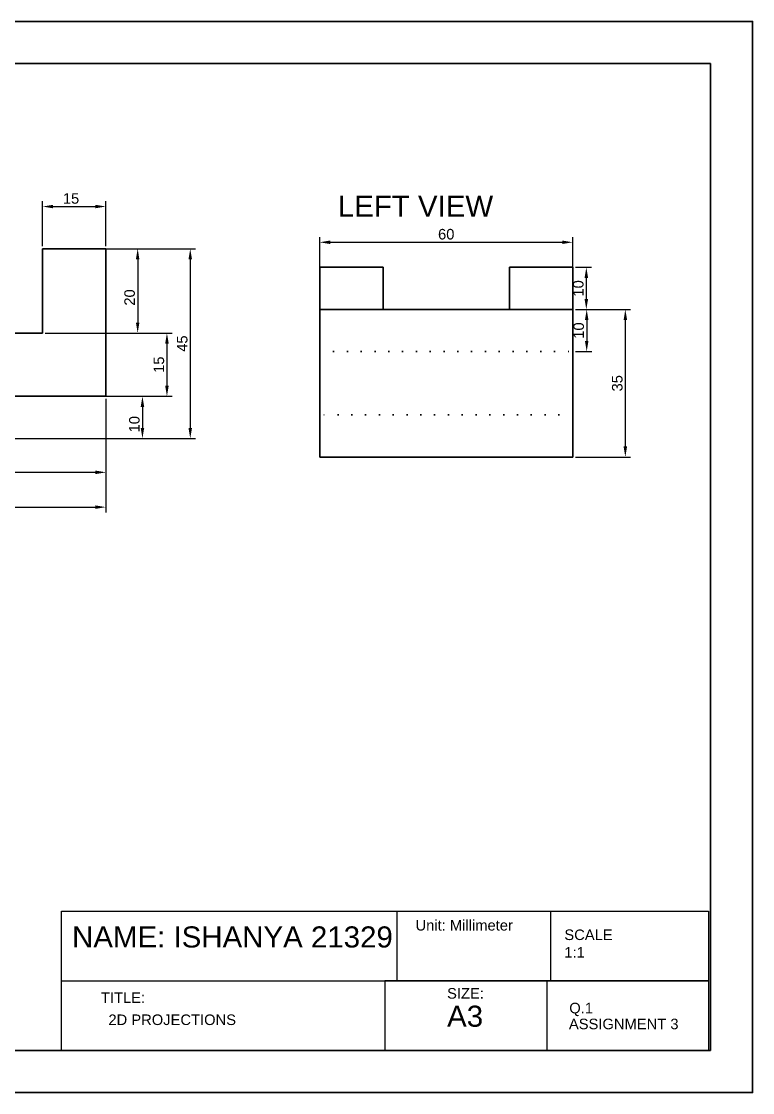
# Paper-space layout 'Layout1' of a CAD drawing. Header units: millimetres. Extents: x 3 to 405, y 5 to 259.
# Drawn here: x 231.5 to 404.9, y 5 to 259.1 of the extents above; entities that cross this region are included whole.
import ezdxf

# ---------------------------------------------------------------- set-up
doc = ezdxf.new("R2010")
doc.units = ezdxf.units.MM
for name, pattern in [('ACAD_ISO02W100', [15, 12, -3]), ('ACAD_ISO07W100', [3, 0, -3]), ('DOT2', [3.175, 0, -3.175])]:
    doc.linetypes.add(name, pattern=pattern)
doc.layers.get('0').update_dxf_attribs({"lineweight": 35})
doc.layers.add('dim', color=7, linetype='ACAD_ISO07W100')
doc.layers.add('Layer1', color=7, linetype='ACAD_ISO07W100', lineweight=40)
doc.styles.get("Standard").update_dxf_attribs({"font": 'arial.ttf'})
doc.dimstyles.new('ISO-25', dxfattribs={"dimtxt": 2.5, "dimasz": 2.5, "dimexe": 1.25, "dimexo": 0.625, "dimtad": 1, "dimtxsty": 'Standard', "dimcen": 2.5, "dimclrd": 6, "dimclre": 160, "dimadec": 0, "dimazin": 0, "dimtfac": 1, "dimtmove": 0, "dimatfit": 3, "dimfxl": 1, "dimarcsym": 0})

# ---------------------------------------------------------------- blocks, each defined once
blk = doc.blocks.new('*D40')
at = {"layer": 'Defpoints', "color": 0, "linetype": 'Continuous', "lineweight": 25, "transparency": 16777216}
for p in [(236.54, 205.17), (236.54, 185.17), (259.09, 185.17)]:
    blk.add_point(p, dxfattribs=at)
at = {"layer": 'dim', "color": 160, "linetype": 'Continuous', "lineweight": -2, "transparency": 16777216}
for p, q in [((237.16, 205.17), (260.34, 205.17)), ((237.16, 185.17), (260.34, 185.17))]:
    blk.add_line(p, q, dxfattribs=at)
at = {"layer": 'dim', "color": 6, "linetype": 'Continuous', "lineweight": -2, "transparency": 16777216}
blk.add_line((259.09, 202.67), (259.09, 187.67), dxfattribs=at)
at = {"layer": 'dim', "color": 6, "linetype": 'Continuous', "lineweight": 25, "transparency": 16777216}
for points in [[(258.67, 202.67), (259.5, 202.67), (259.09, 205.17)], [(258.67, 187.67), (259.5, 187.67), (259.09, 185.17)]]:
    blk.add_solid(points, dxfattribs=at)
at = {"layer": 'dim', "color": 0, "linetype": 'Continuous', "lineweight": 25, "transparency": 16777216, "insert": (257.19, 193.62), "char_height": 2.5, "attachment_point": 5, "rotation": 90}
blk.add_mtext('20', dxfattribs=at)
blk = doc.blocks.new('*D41')
at = {"layer": 'Defpoints', "color": 0, "linetype": 'Continuous', "lineweight": 25, "transparency": 16777216}
for p in [(251.54, 215.19), (236.54, 205.17), (251.54, 205.17)]:
    blk.add_point(p, dxfattribs=at)
at = {"layer": 'dim', "color": 160, "linetype": 'Continuous', "lineweight": -2, "transparency": 16777216}
for p, q in [((236.54, 205.8), (236.54, 216.44)), ((251.54, 205.8), (251.54, 216.44))]:
    blk.add_line(p, q, dxfattribs=at)
at = {"layer": 'dim', "color": 6, "linetype": 'Continuous', "lineweight": -2, "transparency": 16777216}
blk.add_line((239.04, 215.19), (249.04, 215.19), dxfattribs=at)
at = {"layer": 'dim', "color": 6, "linetype": 'Continuous', "lineweight": 25, "transparency": 16777216}
for points in [[(239.04, 215.6), (239.04, 214.77), (236.54, 215.19)], [(249.04, 215.6), (249.04, 214.77), (251.54, 215.19)]]:
    blk.add_solid(points, dxfattribs=at)
at = {"layer": 'dim', "color": 0, "linetype": 'Continuous', "lineweight": 25, "transparency": 16777216, "insert": (243.29, 217.09), "char_height": 2.5, "attachment_point": 5}
blk.add_mtext('15', dxfattribs=at)
blk = doc.blocks.new('*D42')
at = {"layer": 'Defpoints', "color": 0, "linetype": 'Continuous', "lineweight": 25, "transparency": 16777216}
for p in [(236.54, 185.17), (236.54, 170.17), (266.03, 170.17)]:
    blk.add_point(p, dxfattribs=at)
at = {"layer": 'dim', "color": 160, "linetype": 'Continuous', "lineweight": -2, "transparency": 16777216}
for p, q in [((237.16, 185.17), (267.28, 185.17)), ((237.16, 170.17), (267.28, 170.17))]:
    blk.add_line(p, q, dxfattribs=at)
at = {"layer": 'dim', "color": 6, "linetype": 'Continuous', "lineweight": -2, "transparency": 16777216}
blk.add_line((266.03, 182.67), (266.03, 172.67), dxfattribs=at)
at = {"layer": 'dim', "color": 6, "linetype": 'Continuous', "lineweight": 25, "transparency": 16777216}
for points in [[(265.61, 182.67), (266.45, 182.67), (266.03, 185.17)], [(265.61, 172.67), (266.45, 172.67), (266.03, 170.17)]]:
    blk.add_solid(points, dxfattribs=at)
at = {"layer": 'dim', "color": 0, "linetype": 'Continuous', "lineweight": 25, "transparency": 16777216, "insert": (264.13, 177.67), "char_height": 2.5, "attachment_point": 5, "rotation": 90}
blk.add_mtext('15', dxfattribs=at)
blk = doc.blocks.new('*D43')
at = {"layer": 'Defpoints', "color": 0, "linetype": 'Continuous', "lineweight": 25, "transparency": 16777216}
for p in [(191.54, 170.17), (191.54, 160.17), (260.22, 160.17)]:
    blk.add_point(p, dxfattribs=at)
at = {"layer": 'dim', "color": 160, "linetype": 'Continuous', "lineweight": -2, "transparency": 16777216}
for p, q in [((192.16, 170.17), (261.47, 170.17)), ((192.16, 160.17), (261.47, 160.17))]:
    blk.add_line(p, q, dxfattribs=at)
at = {"layer": 'dim', "color": 6, "linetype": 'Continuous', "lineweight": -2, "transparency": 16777216}
blk.add_line((260.22, 167.67), (260.22, 162.67), dxfattribs=at)
at = {"layer": 'dim', "color": 6, "linetype": 'Continuous', "lineweight": 25, "transparency": 16777216}
for points in [[(259.81, 167.67), (260.64, 167.67), (260.22, 170.17)], [(259.81, 162.67), (260.64, 162.67), (260.22, 160.17)]]:
    blk.add_solid(points, dxfattribs=at)
at = {"layer": 'dim', "color": 0, "linetype": 'Continuous', "lineweight": 25, "transparency": 16777216, "insert": (258.32, 163.55), "char_height": 2.5, "attachment_point": 5, "rotation": 90}
blk.add_mtext('10', dxfattribs=at)
blk = doc.blocks.new('*D46')
at = {"layer": 'Defpoints', "color": 0, "linetype": 'Continuous', "lineweight": 25, "transparency": 16777216}
for p in [(191.54, 170.17), (251.54, 170.17), (251.54, 152.14)]:
    blk.add_point(p, dxfattribs=at)
at = {"layer": 'dim', "color": 160, "linetype": 'Continuous', "lineweight": -2, "transparency": 16777216}
for p, q in [((191.54, 169.55), (191.54, 150.89)), ((251.54, 169.55), (251.54, 150.89))]:
    blk.add_line(p, q, dxfattribs=at)
at = {"layer": 'dim', "color": 6, "linetype": 'Continuous', "lineweight": -2, "transparency": 16777216}
blk.add_line((194.04, 152.14), (249.04, 152.14), dxfattribs=at)
at = {"layer": 'dim', "color": 6, "linetype": 'Continuous', "lineweight": 25, "transparency": 16777216}
for points in [[(194.04, 152.56), (194.04, 151.72), (191.54, 152.14)], [(249.04, 152.56), (249.04, 151.72), (251.54, 152.14)]]:
    blk.add_solid(points, dxfattribs=at)
at = {"layer": 'dim', "color": 0, "linetype": 'Continuous', "lineweight": 25, "transparency": 16777216, "insert": (221.88, 154.04), "char_height": 2.5, "attachment_point": 5}
blk.add_mtext('60', dxfattribs=at)
blk = doc.blocks.new('*D47')
at = {"layer": 'Defpoints', "color": 0, "linetype": 'Continuous', "lineweight": 25, "transparency": 16777216}
for p in [(131.54, 160.17), (251.54, 160.17), (251.54, 143.89)]:
    blk.add_point(p, dxfattribs=at)
at = {"layer": 'dim', "color": 160, "linetype": 'Continuous', "lineweight": -2, "transparency": 16777216}
for p, q in [((131.54, 159.55), (131.54, 142.64)), ((251.54, 159.55), (251.54, 142.64))]:
    blk.add_line(p, q, dxfattribs=at)
at = {"layer": 'dim', "color": 6, "linetype": 'Continuous', "lineweight": -2, "transparency": 16777216}
blk.add_line((134.04, 143.89), (249.04, 143.89), dxfattribs=at)
at = {"layer": 'dim', "color": 6, "linetype": 'Continuous', "lineweight": 25, "transparency": 16777216}
for points in [[(134.04, 144.3), (134.04, 143.47), (131.54, 143.89)], [(249.04, 144.3), (249.04, 143.47), (251.54, 143.89)]]:
    blk.add_solid(points, dxfattribs=at)
at = {"layer": 'dim', "color": 0, "linetype": 'Continuous', "lineweight": 25, "transparency": 16777216, "insert": (192.86, 145.79), "char_height": 2.5, "attachment_point": 5}
blk.add_mtext('120', dxfattribs=at)
blk = doc.blocks.new('*D56')
at = {"layer": 'Defpoints', "color": 0, "linetype": 'Continuous', "lineweight": 30, "transparency": 16777216}
for p in [(362.28, 206.71), (302.28, 190.77), (362.28, 190.77)]:
    blk.add_point(p, dxfattribs=at)
at = {"layer": 'dim', "color": 160, "linetype": 'Continuous', "lineweight": -2, "transparency": 16777216}
for p, q in [((302.28, 191.39), (302.28, 207.96)), ((362.28, 191.39), (362.28, 207.96))]:
    blk.add_line(p, q, dxfattribs=at)
at = {"layer": 'dim', "color": 6, "linetype": 'Continuous', "lineweight": -2, "transparency": 16777216}
blk.add_line((304.78, 206.71), (359.78, 206.71), dxfattribs=at)
at = {"layer": 'dim', "color": 6, "linetype": 'Continuous', "lineweight": 30, "transparency": 16777216}
for points in [[(304.78, 207.13), (304.78, 206.29), (302.28, 206.71)], [(359.78, 207.13), (359.78, 206.29), (362.28, 206.71)]]:
    blk.add_solid(points, dxfattribs=at)
at = {"layer": 'dim', "color": 0, "linetype": 'Continuous', "lineweight": 25, "transparency": 16777216, "insert": (332.28, 208.61), "char_height": 2.5, "attachment_point": 5}
blk.add_mtext('60', dxfattribs=at)
blk = doc.blocks.new('*D57')
at = {"layer": 'Defpoints', "color": 0, "linetype": 'Continuous', "lineweight": 25, "transparency": 16777216}
for p in [(362.28, 190.77), (362.28, 155.77), (374.76, 155.77)]:
    blk.add_point(p, dxfattribs=at)
at = {"layer": 'dim', "color": 160, "linetype": 'Continuous', "lineweight": -2, "transparency": 16777216}
for p, q in [((362.91, 190.77), (376.01, 190.77)), ((362.91, 155.77), (376.01, 155.77))]:
    blk.add_line(p, q, dxfattribs=at)
at = {"layer": 'dim', "color": 6, "linetype": 'Continuous', "lineweight": -2, "transparency": 16777216}
blk.add_line((374.76, 188.27), (374.76, 158.27), dxfattribs=at)
at = {"layer": 'dim', "color": 6, "linetype": 'Continuous', "lineweight": 25, "transparency": 16777216}
for points in [[(374.35, 188.27), (375.18, 188.27), (374.76, 190.77)], [(374.35, 158.27), (375.18, 158.27), (374.76, 155.77)]]:
    blk.add_solid(points, dxfattribs=at)
at = {"layer": 'dim', "color": 0, "linetype": 'Continuous', "lineweight": 25, "transparency": 16777216, "insert": (372.86, 173.27), "char_height": 2.5, "attachment_point": 5, "rotation": 90}
blk.add_mtext('35', dxfattribs=at)
blk = doc.blocks.new('*D58')
at = {"layer": 'Defpoints', "color": 0, "linetype": 'ACAD_ISO02W100', "lineweight": 25, "transparency": 16777216}
for p in [(362.28, 190.77), (362.28, 180.77), (365.6, 180.77)]:
    blk.add_point(p, dxfattribs=at)
at = {"layer": 'dim', "color": 160, "linetype": 'ACAD_ISO02W100', "lineweight": -2, "transparency": 16777216}
for p, q in [((362.91, 190.77), (366.85, 190.77)), ((362.91, 180.77), (366.85, 180.77))]:
    blk.add_line(p, q, dxfattribs=at)
at = {"layer": 'dim', "color": 6, "linetype": 'ACAD_ISO02W100', "lineweight": -2, "transparency": 16777216}
blk.add_line((365.6, 188.27), (365.6, 183.27), dxfattribs=at)
at = {"layer": 'dim', "color": 6, "linetype": 'ACAD_ISO02W100', "lineweight": 25, "transparency": 16777216}
for points in [[(365.18, 188.27), (366.01, 188.27), (365.6, 190.77)], [(365.18, 183.27), (366.01, 183.27), (365.6, 180.77)]]:
    blk.add_solid(points, dxfattribs=at)
at = {"layer": 'dim', "color": 0, "linetype": 'ACAD_ISO02W100', "lineweight": 25, "transparency": 16777216, "insert": (363.7, 185.77), "char_height": 2.5, "attachment_point": 5, "rotation": 90}
blk.add_mtext('10', dxfattribs=at)
blk = doc.blocks.new('*D65')
at = {"layer": 'Defpoints', "color": 0, "linetype": 'Continuous', "lineweight": 25, "transparency": 16777216}
for p in [(236.54, 205.17), (236.54, 160.17), (271.56, 160.17)]:
    blk.add_point(p, dxfattribs=at)
at = {"layer": 'dim', "color": 160, "linetype": 'Continuous', "lineweight": -2, "transparency": 16777216}
for p, q in [((237.16, 205.17), (272.81, 205.17)), ((237.16, 160.17), (272.81, 160.17))]:
    blk.add_line(p, q, dxfattribs=at)
at = {"layer": 'dim', "color": 6, "linetype": 'Continuous', "lineweight": -2, "transparency": 16777216}
blk.add_line((271.56, 202.67), (271.56, 162.67), dxfattribs=at)
at = {"layer": 'dim', "color": 6, "linetype": 'Continuous', "lineweight": 25, "transparency": 16777216}
for points in [[(271.15, 202.67), (271.98, 202.67), (271.56, 205.17)], [(271.15, 162.67), (271.98, 162.67), (271.56, 160.17)]]:
    blk.add_solid(points, dxfattribs=at)
at = {"layer": 'dim', "color": 0, "linetype": 'Continuous', "lineweight": 25, "transparency": 16777216, "insert": (269.67, 182.67), "char_height": 2.5, "attachment_point": 5, "rotation": 90}
blk.add_mtext('45', dxfattribs=at)
blk = doc.blocks.new('*D99')
at = {"layer": 'Defpoints', "color": 0, "linetype": 'Continuous', "lineweight": 30, "transparency": 16777216}
for p in [(362.28, 200.77), (362.28, 190.77), (365.51, 190.77)]:
    blk.add_point(p, dxfattribs=at)
at = {"layer": 'dim', "color": 160, "linetype": 'Continuous', "lineweight": -2, "transparency": 16777216}
for p, q in [((362.91, 200.77), (366.76, 200.77)), ((362.91, 190.77), (366.76, 190.77))]:
    blk.add_line(p, q, dxfattribs=at)
at = {"layer": 'dim', "color": 6, "linetype": 'Continuous', "lineweight": -2, "transparency": 16777216}
blk.add_line((365.51, 198.27), (365.51, 193.27), dxfattribs=at)
at = {"layer": 'dim', "color": 6, "linetype": 'Continuous', "lineweight": 30, "transparency": 16777216}
for points in [[(365.09, 198.27), (365.93, 198.27), (365.51, 200.77)], [(365.09, 193.27), (365.93, 193.27), (365.51, 190.77)]]:
    blk.add_solid(points, dxfattribs=at)
at = {"layer": 'dim', "color": 0, "linetype": 'Continuous', "lineweight": 30, "transparency": 16777216, "insert": (363.61, 195.77), "char_height": 2.5, "attachment_point": 5, "rotation": 90}
blk.add_mtext('10', dxfattribs=at)

psp = doc.layouts.get("Layout1")

# ---------------------------------------------------------------- linework, layer by layer
for p, q in [((236.539, 205.171), (251.539, 205.171)), ((251.539, 170.171), (191.539, 170.171))]:
    psp.add_line(p, q)
at = {"linetype": 'DOT2'}
for p, q in [((302.285, 180.768), (362.285, 180.768)), ((362.285, 165.768), (302.285, 165.768))]:
    psp.add_line(p, q, dxfattribs=at)
at = {"lineweight": 35}
for points in [[(3.133, 259.1), (404.944, 259.1), (404.944, 5.012), (3.133, 5.012)], [(13.133, 249.1), (394.944, 249.1), (394.944, 15.012), (13.133, 15.012)]]:
    psp.add_lwpolyline(points, close=True, dxfattribs=at)
at = {"layer": 'Layer1', "linetype": 'Continuous', "lineweight": 35}
for p, q in [((236.539, 185.171), (236.539, 205.171)), ((251.539, 205.171), (251.539, 170.171)), ((302.285, 190.768), (302.285, 200.768)), ((302.285, 200.768), (317.285, 200.768)), ((317.285, 200.768), (317.285, 190.768)), ((362.285, 200.768), (347.285, 200.768)), ((347.285, 200.768), (347.285, 190.768)), ((362.285, 190.768), (362.285, 200.768)), ((302.285, 155.768), (302.285, 190.768)), ((302.285, 190.768), (362.285, 190.768)), ((362.285, 190.768), (362.285, 155.768)), ((146.539, 185.171), (236.539, 185.171)), ((362.285, 155.768), (302.285, 155.768))]:
    psp.add_line(p, q, dxfattribs=at)
at = {"layer": 'Layer1', "linetype": 'Continuous', "lineweight": 30}
for p, q in [((320.581, 48.015), (320.581, 31.514)), ((357.005, 48.015), (357.005, 31.514)), ((240.989, 31.514), (394.518, 31.514)), ((394.518, 31.514), (317.754, 31.514)), ((317.754, 31.514), (317.754, 15.012)), ((356.136, 31.514), (356.136, 15.012))]:
    psp.add_line(p, q, dxfattribs=at)
psp.add_lwpolyline([(394.518, 15.012), (240.989, 15.012), (240.989, 48.015), (394.518, 48.015)], close=True, dxfattribs=at)

# ---------------------------------------------------------------- texts
for s, p in [('Unit: Millimeter', (325.001, 43.449)), ('Q.1', (361.467, 23.812)), ('ASSIGNMENT 3', (361.381, 20.039))]:
    psp.add_text(s, height=2.5, dxfattribs=at).set_placement(p)
at = {"layer": 'Layer1', "linetype": 'ACAD_ISO02W100', "lineweight": 25, "insert": (306.552, 217.782), "char_height": 5, "attachment_point": 1}
psp.add_mtext_dynamic_manual_height_columns('LEFT VIEW', width=58.97385, gutter_width=12.5, heights=[0], dxfattribs=at)
at = {"layer": 'Layer1', "linetype": 'Continuous', "lineweight": 30, "attachment_point": 1}
for s, width, heights, insert, char_height in [('NAME: ISHANYA 21329', 127.2659, [0], (243.528, 44.428), 5), ('SCALE\\P1:1', 24.76988, [0], (360.3, 43.696), 2.5), ('TITLE:', 1.76783, [61.286], (250.383, 28.785), 2.5), ('SIZE:{\\H2x; A3}', 14.72588, [0], (332.48, 29.797), 2.5), ('2D PROJECTIONS', 66.5004, [0], (252.151, 23.537), 2.5)]:
    psp.add_mtext_dynamic_manual_height_columns(s, width=width, gutter_width=12.5, heights=heights, dxfattribs=dict(at, insert=insert, char_height=char_height))

# ---------------------------------------------------------------- dimensions: what is measured, and where the dimension line sits
at = {"layer": 'dim', "linetype": 'Continuous', "lineweight": 25}
for base, p1, p2, picture, middle in [((251.539, 215.187), (236.539, 205.171), (251.539, 205.171), '*D41', (243.289, 215.187)), ((362.285, 206.711), (302.285, 190.768), (362.285, 190.768), '*D56', (332.285, 206.711)), ((251.539, 152.141), (191.539, 170.171), (251.539, 170.171), '*D46', (221.879, 152.141)), ((251.539, 143.888), (131.539, 160.171), (251.539, 160.171), '*D47', (192.857, 143.888))]:
    dim = psp.add_linear_dim(base=base, p1=p1, p2=p2, dimstyle='ISO-25', dxfattribs=at)
    dim.commit()
    dim.dimension.update_dxf_attribs({"geometry": picture, "text_midpoint": middle, "dimtype": 160})
for base, p1, p2, picture, middle in [((259.088, 185.171), (236.539, 205.171), (236.539, 185.171), '*D40', (259.088, 193.616)), ((266.031, 170.171), (236.539, 185.171), (236.539, 170.171), '*D42', (266.031, 177.671)), ((260.223, 160.171), (191.539, 170.171), (191.539, 160.171), '*D43', (260.223, 163.552))]:
    dim = psp.add_linear_dim(base=base, p1=p1, p2=p2, angle=90, dimstyle='ISO-25', dxfattribs=at)
    dim.commit()
    dim.dimension.update_dxf_attribs({"geometry": picture, "text_midpoint": middle, "dimtype": 160})
for base, p1, p2, picture, middle in [((271.564, 160.171), (236.539, 205.171), (236.539, 160.171), '*D65', (269.668, 182.671)), ((374.764, 155.768), (362.285, 190.768), (362.285, 155.768), '*D57', (372.862, 173.268))]:
    dim = psp.add_linear_dim(base=base, p1=p1, p2=p2, angle=90, dimstyle='ISO-25', dxfattribs=at)
    dim.commit()
    dim.dimension.update_dxf_attribs({"geometry": picture, "text_midpoint": middle})
at = {"layer": 'dim', "linetype": 'Continuous', "lineweight": 30}
dim = psp.add_linear_dim(base=(365.508, 190.768), p1=(362.285, 200.768), p2=(362.285, 190.768), angle=90, dimstyle='ISO-25', dxfattribs=at)
dim.commit()
dim.dimension.update_dxf_attribs({"geometry": '*D99', "text_midpoint": (363.607, 195.768)})
at = {"layer": 'dim', "linetype": 'ACAD_ISO02W100', "lineweight": 25}
dim = psp.add_linear_dim(base=(365.598, 180.768), p1=(362.285, 190.768), p2=(362.285, 180.768), angle=90, dimstyle='ISO-25', dxfattribs=at)
dim.commit()
dim.dimension.update_dxf_attribs({"geometry": '*D58', "text_midpoint": (363.697, 185.768)})

doc.saveas('drawing.dxf')
